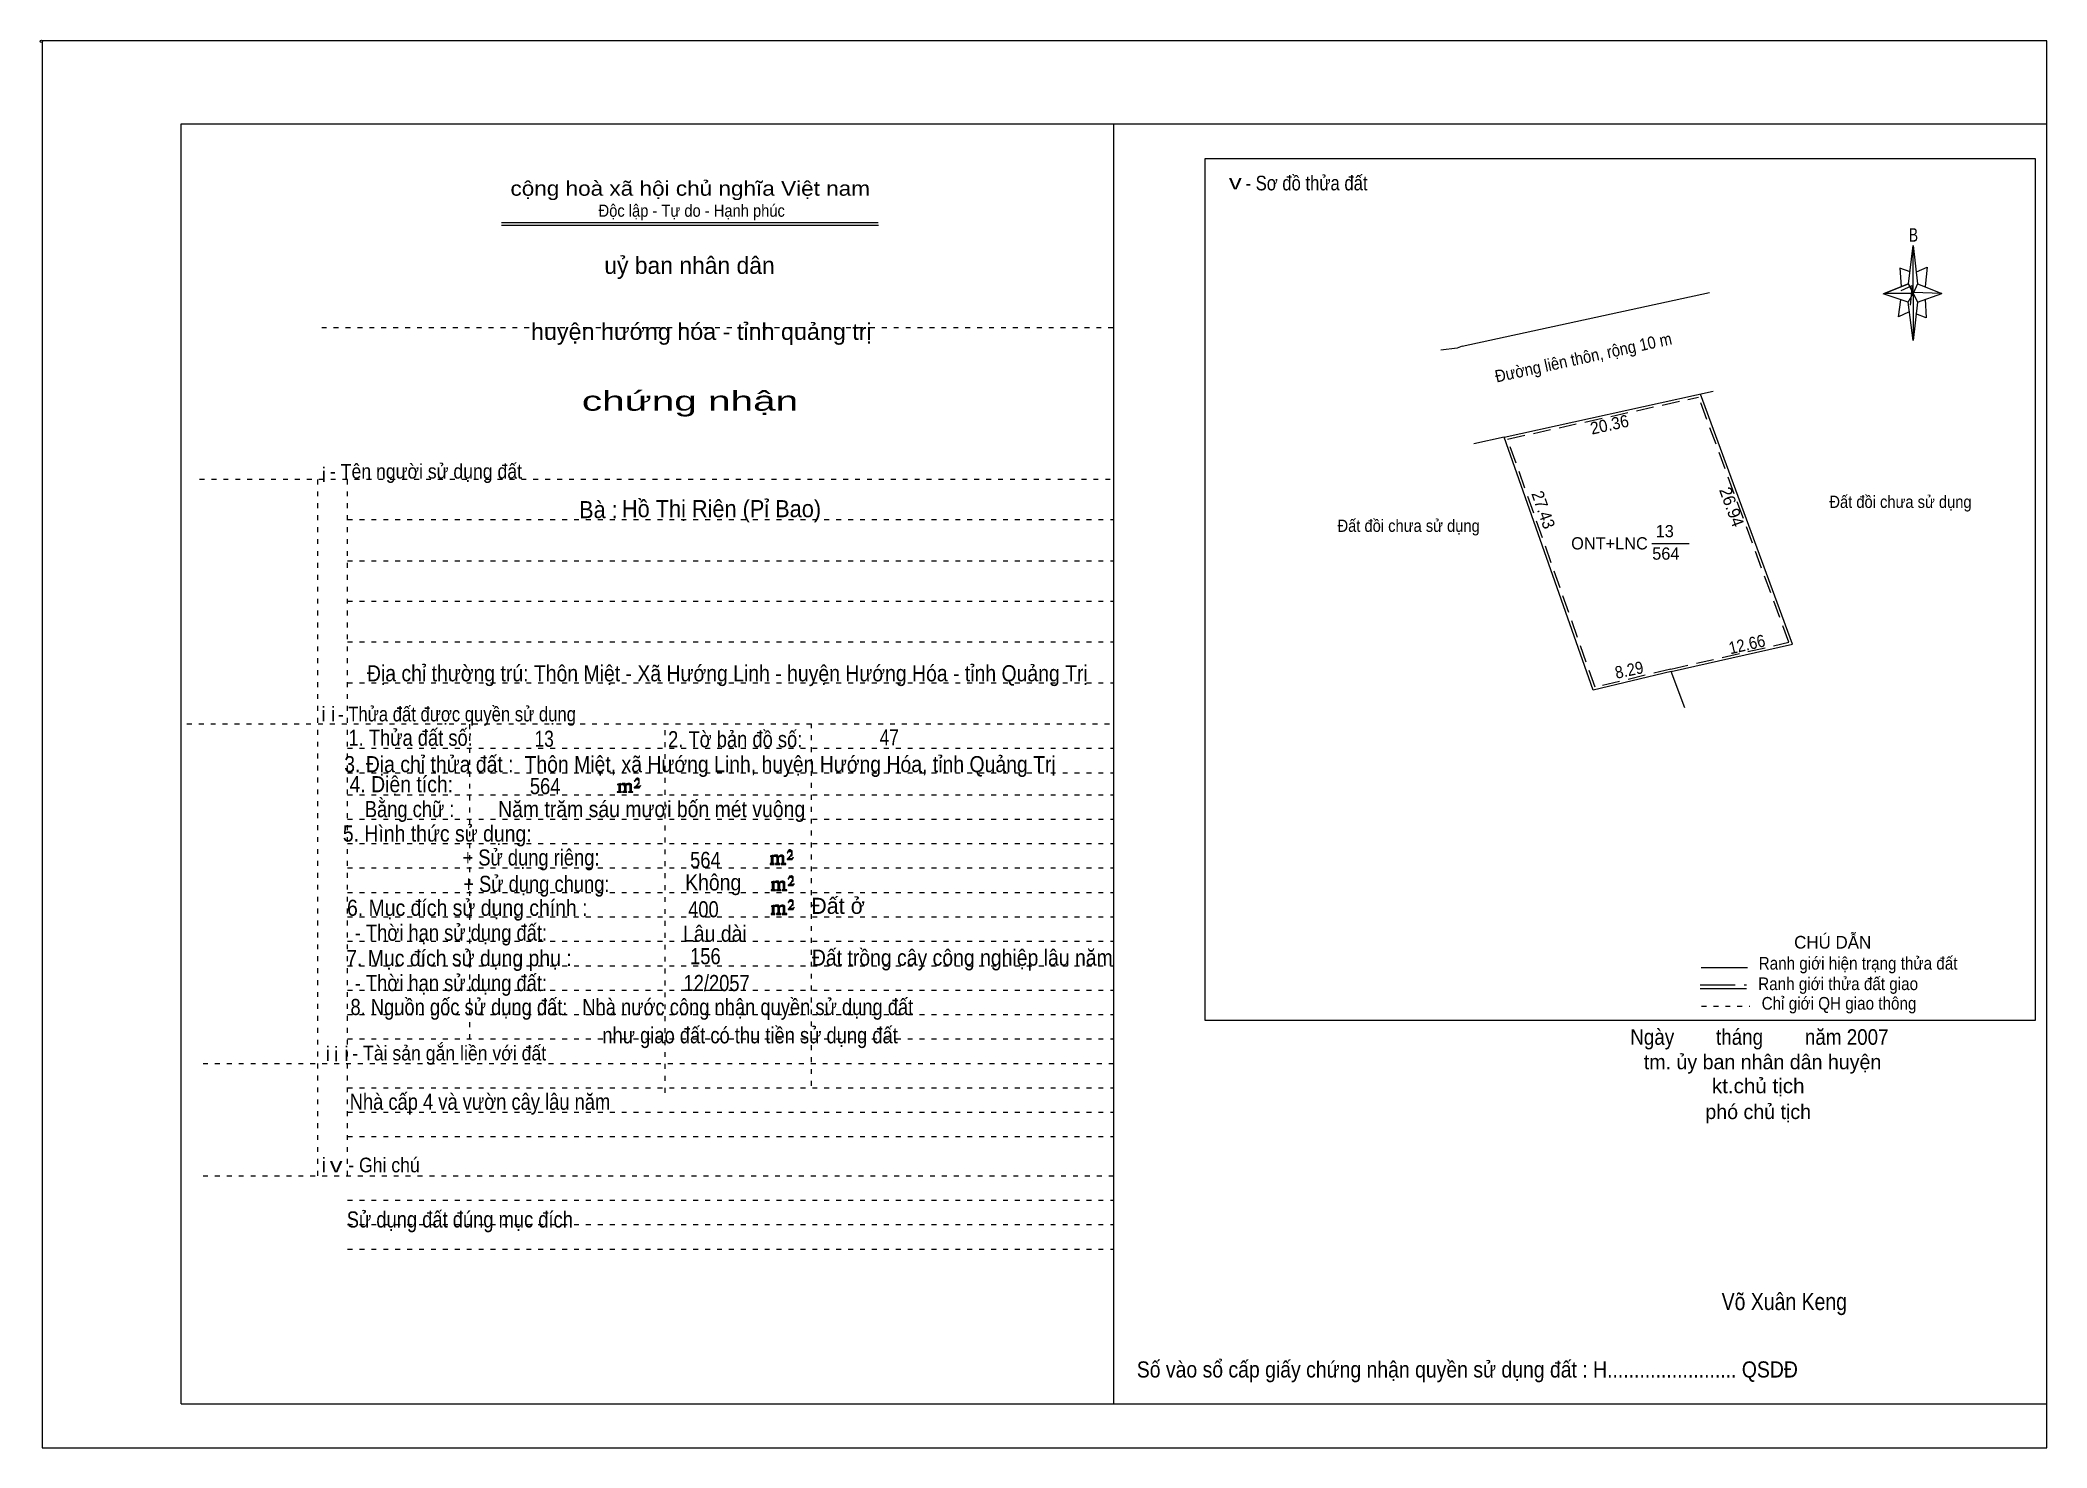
# Model space of a CAD drawing. Header units: centimetres. Extents: x -1.6 to 39.5, y -3.3 to 25.5.
import ezdxf
from ezdxf.enums import TextEntityAlignment as Align

# ---------------------------------------------------------------- set-up
doc = ezdxf.new("R2010")
doc.units = ezdxf.units.CM
doc.header["$LTSCALE"] = 0.12
for name, pattern in [('DOTTED', [1.5, 0.3, -1.2]), ('LONG_DASHED', [7.5, 6, -1.5]), ('MEDIUM_DASHED', [4.5, 3, -1.5])]:
    doc.linetypes.add(name, pattern=pattern)
for name, color, linetype, lineweight in [('1', 7, 'DOTTED', 13), ('10', 7, 'Continuous', 13), ('4', 7, 'Continuous', 13), ('5', 7, 'Continuous', 13), ('50', 7, 'Continuous', 13)]:
    doc.layers.add(name, color=color, linetype=linetype, lineweight=lineweight)

msp = doc.modelspace()

# ---------------------------------------------------------------- hatches: boundary and pattern name
at = {"layer": '50'}
for points in [[(10.27, 10.13), (10.27, 10.12), (10.27, 10.11), (10.25, 10.11), (10.24, 10.11), (10.24, 10.1), (10.33, 10.1), (10.33, 10.11), (10.32, 10.11), (10.31, 10.11), (10.31, 10.12), (10.31, 10.13), (10.31, 10.24), (10.31, 10.25), (10.32, 10.26), (10.34, 10.26), (10.35, 10.26), (10.36, 10.26), (10.37, 10.25), (10.39, 10.22), (10.39, 10.13), (10.37, 10.12), (10.37, 10.11), (10.36, 10.11), (10.35, 10.11), (10.35, 10.1), (10.44, 10.1), (10.44, 10.11), (10.43, 10.11), (10.42, 10.11), (10.42, 10.12), (10.42, 10.13), (10.42, 10.24), (10.44, 10.26), (10.45, 10.26), (10.46, 10.26), (10.49, 10.26), (10.49, 10.25), (10.5, 10.24), (10.5, 10.22), (10.5, 10.13), (10.5, 10.12), (10.49, 10.11), (10.49, 10.11), (10.47, 10.11), (10.47, 10.1), (10.56, 10.1), (10.56, 10.11), (10.55, 10.11), (10.54, 10.11), (10.53, 10.12), (10.53, 10.13), (10.53, 10.2), (10.53, 10.25), (10.53, 10.26), (10.52, 10.27), (10.5, 10.28), (10.47, 10.28), (10.46, 10.28), (10.44, 10.27), (10.41, 10.25), (10.41, 10.26), (10.4, 10.28), (10.39, 10.28), (10.37, 10.28), (10.35, 10.28), (10.34, 10.28), (10.32, 10.26), (10.31, 10.26), (10.31, 10.25), (10.31, 10.25), (10.31, 10.26), (10.31, 10.28), (10.24, 10.26), (10.24, 10.26), (10.25, 10.26), (10.27, 10.25), (10.27, 10.24), (10.27, 10.23)], [(10.69, 10.19), (10.72, 10.24), (10.72, 10.24), (10.71, 10.22), (10.69, 10.22), (10.68, 10.22), (10.63, 10.22), (10.66, 10.26), (10.67, 10.27), (10.69, 10.28), (10.69, 10.3), (10.69, 10.32), (10.69, 10.34), (10.69, 10.35), (10.69, 10.37), (10.68, 10.38), (10.67, 10.38), (10.66, 10.39), (10.65, 10.39), (10.63, 10.38), (10.63, 10.38), (10.62, 10.37), (10.61, 10.35), (10.59, 10.33), (10.61, 10.33), (10.61, 10.35), (10.62, 10.35), (10.63, 10.36), (10.65, 10.36), (10.66, 10.36), (10.67, 10.35), (10.68, 10.35), (10.68, 10.32), (10.68, 10.3), (10.66, 10.28), (10.66, 10.26), (10.65, 10.25), (10.59, 10.2), (10.59, 10.19)], [(13.39, 8.66), (13.39, 8.65), (13.39, 8.64), (13.38, 8.64), (13.37, 8.64), (13.37, 8.62), (13.45, 8.62), (13.45, 8.64), (13.44, 8.64), (13.43, 8.64), (13.43, 8.65), (13.43, 8.66), (13.43, 8.77), (13.43, 8.78), (13.44, 8.79), (13.47, 8.79), (13.48, 8.79), (13.49, 8.79), (13.5, 8.78), (13.51, 8.74), (13.51, 8.66), (13.5, 8.65), (13.5, 8.64), (13.49, 8.64), (13.48, 8.64), (13.48, 8.62), (13.57, 8.62), (13.57, 8.64), (13.55, 8.64), (13.54, 8.64), (13.54, 8.65), (13.54, 8.66), (13.54, 8.77), (13.57, 8.79), (13.58, 8.79), (13.59, 8.79), (13.61, 8.79), (13.61, 8.78), (13.62, 8.77), (13.62, 8.74), (13.62, 8.66), (13.62, 8.65), (13.61, 8.64), (13.61, 8.64), (13.6, 8.64), (13.6, 8.62), (13.69, 8.62), (13.69, 8.64), (13.67, 8.64), (13.66, 8.64), (13.65, 8.65), (13.65, 8.66), (13.65, 8.73), (13.65, 8.78), (13.65, 8.79), (13.64, 8.8), (13.62, 8.81), (13.6, 8.81), (13.59, 8.81), (13.57, 8.8), (13.53, 8.78), (13.53, 8.79), (13.52, 8.81), (13.51, 8.81), (13.5, 8.81), (13.48, 8.81), (13.47, 8.81), (13.44, 8.79), (13.43, 8.79), (13.43, 8.78), (13.43, 8.78), (13.43, 8.79), (13.43, 8.81), (13.37, 8.79), (13.37, 8.79), (13.38, 8.79), (13.39, 8.78), (13.39, 8.77), (13.39, 8.76)], [(13.82, 8.72), (13.84, 8.77), (13.84, 8.77), (13.83, 8.74), (13.82, 8.74), (13.81, 8.74), (13.75, 8.74), (13.79, 8.79), (13.8, 8.8), (13.82, 8.81), (13.82, 8.83), (13.82, 8.84), (13.82, 8.87), (13.82, 8.88), (13.82, 8.9), (13.81, 8.91), (13.8, 8.91), (13.79, 8.92), (13.77, 8.92), (13.75, 8.91), (13.75, 8.91), (13.74, 8.9), (13.73, 8.88), (13.72, 8.86), (13.73, 8.86), (13.73, 8.88), (13.74, 8.88), (13.75, 8.89), (13.77, 8.89), (13.79, 8.89), (13.8, 8.88), (13.81, 8.88), (13.81, 8.84), (13.81, 8.83), (13.79, 8.81), (13.79, 8.79), (13.77, 8.78), (13.72, 8.73), (13.72, 8.72)], [(13.41, 8.12), (13.41, 8.11), (13.41, 8.1), (13.4, 8.1), (13.39, 8.1), (13.39, 8.09), (13.48, 8.09), (13.48, 8.1), (13.47, 8.1), (13.45, 8.1), (13.45, 8.11), (13.45, 8.12), (13.45, 8.23), (13.45, 8.24), (13.47, 8.26), (13.49, 8.26), (13.5, 8.26), (13.51, 8.26), (13.52, 8.24), (13.53, 8.21), (13.53, 8.12), (13.52, 8.11), (13.52, 8.1), (13.51, 8.1), (13.5, 8.1), (13.5, 8.09), (13.59, 8.09), (13.59, 8.1), (13.58, 8.1), (13.57, 8.1), (13.57, 8.11), (13.57, 8.12), (13.57, 8.23), (13.59, 8.26), (13.6, 8.26), (13.61, 8.26), (13.63, 8.26), (13.63, 8.24), (13.64, 8.23), (13.64, 8.21), (13.64, 8.12), (13.64, 8.11), (13.63, 8.1), (13.63, 8.1), (13.62, 8.1), (13.62, 8.09), (13.71, 8.09), (13.71, 8.1), (13.7, 8.1), (13.69, 8.1), (13.67, 8.11), (13.67, 8.12), (13.67, 8.2), (13.67, 8.24), (13.67, 8.26), (13.66, 8.27), (13.64, 8.28), (13.62, 8.28), (13.61, 8.28), (13.59, 8.27), (13.55, 8.24), (13.55, 8.26), (13.54, 8.28), (13.53, 8.28), (13.52, 8.28), (13.5, 8.28), (13.49, 8.28), (13.47, 8.26), (13.45, 8.26), (13.45, 8.24), (13.45, 8.24), (13.45, 8.26), (13.45, 8.28), (13.39, 8.26), (13.39, 8.26), (13.4, 8.26), (13.41, 8.24), (13.41, 8.23), (13.41, 8.22)], [(13.84, 8.19), (13.86, 8.23), (13.86, 8.23), (13.85, 8.21), (13.84, 8.21), (13.83, 8.21), (13.77, 8.21), (13.81, 8.26), (13.82, 8.27), (13.84, 8.28), (13.84, 8.3), (13.84, 8.31), (13.84, 8.33), (13.84, 8.34), (13.84, 8.37), (13.83, 8.38), (13.82, 8.38), (13.81, 8.39), (13.8, 8.39), (13.77, 8.38), (13.77, 8.38), (13.76, 8.37), (13.75, 8.34), (13.74, 8.32), (13.75, 8.32), (13.75, 8.34), (13.76, 8.34), (13.77, 8.36), (13.8, 8.36), (13.81, 8.36), (13.82, 8.34), (13.83, 8.34), (13.83, 8.31), (13.83, 8.3), (13.81, 8.28), (13.81, 8.26), (13.8, 8.24), (13.74, 8.2), (13.74, 8.19)], [(13.84, 7.7), (13.86, 7.75), (13.86, 7.75), (13.85, 7.72), (13.84, 7.72), (13.83, 7.72), (13.77, 7.72), (13.81, 7.77), (13.82, 7.78), (13.84, 7.79), (13.84, 7.81), (13.84, 7.82), (13.84, 7.85), (13.84, 7.86), (13.84, 7.88), (13.83, 7.89), (13.82, 7.89), (13.81, 7.9), (13.79, 7.9), (13.77, 7.89), (13.77, 7.89), (13.76, 7.88), (13.75, 7.86), (13.74, 7.84), (13.75, 7.84), (13.75, 7.86), (13.76, 7.86), (13.77, 7.87), (13.79, 7.87), (13.81, 7.87), (13.82, 7.86), (13.83, 7.86), (13.83, 7.82), (13.83, 7.81), (13.81, 7.79), (13.81, 7.77), (13.79, 7.76), (13.74, 7.71), (13.74, 7.7)], [(13.41, 7.64), (13.41, 7.63), (13.41, 7.62), (13.4, 7.62), (13.39, 7.62), (13.39, 7.6), (13.47, 7.6), (13.47, 7.62), (13.46, 7.62), (13.45, 7.62), (13.45, 7.63), (13.45, 7.64), (13.45, 7.75), (13.45, 7.76), (13.46, 7.77), (13.49, 7.77), (13.5, 7.77), (13.51, 7.77), (13.52, 7.76), (13.53, 7.72), (13.53, 7.64), (13.52, 7.63), (13.52, 7.62), (13.51, 7.62), (13.5, 7.62), (13.5, 7.6), (13.59, 7.6), (13.59, 7.62), (13.57, 7.62), (13.56, 7.62), (13.56, 7.63), (13.56, 7.64), (13.56, 7.75), (13.59, 7.77), (13.6, 7.77), (13.61, 7.77), (13.63, 7.77), (13.63, 7.76), (13.64, 7.75), (13.64, 7.72), (13.64, 7.64), (13.64, 7.63), (13.63, 7.62), (13.63, 7.62), (13.62, 7.62), (13.62, 7.6), (13.71, 7.6), (13.71, 7.62), (13.69, 7.62), (13.68, 7.62), (13.67, 7.63), (13.67, 7.64), (13.67, 7.71), (13.67, 7.76), (13.67, 7.77), (13.66, 7.78), (13.64, 7.79), (13.62, 7.79), (13.61, 7.79), (13.59, 7.78), (13.55, 7.76), (13.55, 7.77), (13.54, 7.79), (13.53, 7.79), (13.52, 7.79), (13.5, 7.79), (13.49, 7.79), (13.46, 7.77), (13.45, 7.77), (13.45, 7.76), (13.45, 7.76), (13.45, 7.77), (13.45, 7.79), (13.39, 7.77), (13.39, 7.77), (13.4, 7.77), (13.41, 7.76), (13.41, 7.75), (13.41, 7.74)]]:
    msp.add_hatch(color=256, dxfattribs=at).paths.add_polyline_path(points)

# ---------------------------------------------------------------- linework, layer by layer
at = {"layer": '1', "linetype": 'Continuous'}
for p, q in [((1.31, -2.42), (1.31, 23.78)), ((1.31, 23.78), (39.51, 23.78)), ((20.41, -2.42), (20.41, 23.78)), ((39.51, -2.42), (39.51, 23.78)), ((7.87, 21.76), (15.58, 21.76)), ((7.87, 21.71), (15.59, 21.71)), ((36.67, 20.13), (36.16, 20.3)), ((1.31, -2.42), (39.51, -2.42))]:
    msp.add_line(p, q, dxfattribs=at)
at = {"layer": '1'}
for p, q in [((4.19, 19.61), (20.41, 19.61)), ((1.69, 16.51), (20.41, 16.51)), ((4.11, 2.25), (4.11, 16.51)), ((4.72, 2.25), (4.72, 16.51)), ((4.72, 15.68), (20.41, 15.68)), ((4.72, 14.84), (20.41, 14.84)), ((4.72, 14.01), (20.41, 14.01)), ((4.72, 13.18), (20.41, 13.18)), ((4.72, 12.34), (20.41, 12.34)), ((1.43, 11.5), (20.41, 11.5)), ((7.22, 5.05), (7.22, 11.5)), ((11.22, 3.95), (11.22, 11.5)), ((14.22, 4.09), (14.22, 11.5)), ((4.72, 11), (20.41, 11)), ((4.72, 10.5), (20.41, 10.5)), ((4.72, 10.05), (20.41, 10.05)), ((4.72, 9.55), (20.41, 9.55)), ((4.72, 9.05), (20.41, 9.05)), ((4.72, 8.55), (20.41, 8.55)), ((4.72, 8.05), (20.41, 8.05)), ((4.72, 7.55), (20.41, 7.55)), ((4.72, 7.05), (20.41, 7.05)), ((4.72, 6.55), (20.41, 6.55)), ((4.72, 6.05), (20.41, 6.05)), ((4.72, 5.55), (20.41, 5.55)), ((4.72, 5.05), (20.41, 5.05)), ((1.76, 4.55), (20.41, 4.55)), ((4.72, 4.05), (20.41, 4.05)), ((4.72, 3.55), (20.41, 3.55)), ((4.72, 3.05), (20.41, 3.05)), ((1.76, 2.25), (20.41, 2.25)), ((4.72, 1.75), (20.41, 1.75)), ((4.72, 1.25), (20.41, 1.25)), ((4.72, 0.75), (20.41, 0.75))]:
    msp.add_line(p, q, dxfattribs=at)
at = {"layer": '1', "linetype": 'Continuous'}
msp.add_lwpolyline([(-1.53, -3.32), (39.51, -3.32), (39.51, 25.48), (-1.53, 25.48)], close=True, dxfattribs=at)
msp.add_lwpolyline([(36.68, 19.93), (36.47, 19.83), (36.52, 20.18)], dxfattribs=at)
at = {"layer": '10'}
for p, q in [((27.54, 19.23), (32.6, 20.33)), ((28.4, 17.37), (32.68, 18.31)), ((34.3, 13.13), (32.42, 18.25)), ((30.22, 12.19), (28.4, 17.37)), ((31.42, 15.19), (32.19, 15.19)), ((31.82, 12.57), (34.3, 13.13)), ((31.82, 12.57), (30.22, 12.19)), ((32.1, 11.83), (31.82, 12.57))]:
    msp.add_line(p, q, dxfattribs=at)
at = {"layer": '10', "linetype": 'MEDIUM_DASHED'}
for p, q in [((28.47, 17.33), (32.38, 18.19)), ((34.23, 13.17), (32.38, 18.19)), ((30.26, 12.25), (28.47, 17.33)), ((31.81, 12.62), (34.23, 13.17)), ((31.81, 12.62), (30.26, 12.25))]:
    msp.add_line(p, q, dxfattribs=at)
at = {"layer": '10'}
for points in [[(27.54, 19.23), (27.44, 19.19), (27.1, 19.15)], [(28.4, 17.37), (27.78, 17.23), (27.78, 17.23)]]:
    msp.add_lwpolyline(points, dxfattribs=at)
at = {"layer": '4'}
for p, q in [((32.43, 6.51), (33.38, 6.51)), ((32.41, 6.08), (33.36, 6.08))]:
    msp.add_line(p, q, dxfattribs=at)
at = {"layer": '4', "linetype": 'LONG_DASHED'}
msp.add_line((32.41, 6.16), (33.36, 6.16), dxfattribs=at)
at = {"layer": '4', "linetype": 'DOTTED'}
msp.add_line((32.44, 5.72), (33.43, 5.72), dxfattribs=at)
at = {"layer": '4'}
msp.add_lwpolyline([(22.28, 23.07), (39.27, 23.07), (39.27, 5.43), (22.28, 5.43)], close=True, dxfattribs=at)
msp.add_circle((-1.55, 25.47), 0.025, dxfattribs=at)
at = {"layer": '5'}
for p, q in [((36.68, 20.51), (36.77, 21.29)), ((36.86, 20.51), (37.36, 20.31)), ((37.02, 20.19), (37.04, 19.81)), ((36.86, 20.13), (36.77, 19.35)), ((37.04, 19.81), (36.83, 19.89))]:
    msp.add_line(p, q, dxfattribs=at)
for points in [[(36.77, 21.29), (36.86, 20.51), (36.77, 20.31)], [(36.77, 20.31), (36.18, 20.31), (36.68, 20.51), (36.86, 20.13), (37.36, 20.31), (36.77, 20.33)], [(36.77, 20.31), (36.77, 19.35), (36.67, 20.13)]]:
    msp.add_lwpolyline(points, close=True, dxfattribs=at)
for points in [[(36.71, 20.75), (36.5, 20.83), (36.53, 20.45)], [(36.84, 20.75), (37.06, 20.85), (37.02, 20.45)], [(36.77, 20.31), (36.68, 20.51), (36.18, 20.31)], [(36.53, 20.37), (36.75, 20.47), (36.71, 20.07)], [(36.77, 20.31), (36.86, 20.13), (37.36, 20.31)]]:
    msp.add_lwpolyline(points, dxfattribs=at)
at = {"layer": '50'}
for points in [[(10.27, 10.13), (10.27, 10.12), (10.27, 10.11), (10.25, 10.11), (10.24, 10.11), (10.24, 10.1), (10.33, 10.1), (10.33, 10.11), (10.32, 10.11), (10.31, 10.11), (10.31, 10.12), (10.31, 10.13), (10.31, 10.24), (10.31, 10.25), (10.32, 10.26), (10.34, 10.26), (10.35, 10.26), (10.36, 10.26), (10.37, 10.25), (10.39, 10.22), (10.39, 10.13), (10.37, 10.12), (10.37, 10.11), (10.36, 10.11), (10.35, 10.11), (10.35, 10.1), (10.44, 10.1), (10.44, 10.11), (10.43, 10.11), (10.42, 10.11), (10.42, 10.12), (10.42, 10.13), (10.42, 10.24), (10.44, 10.26), (10.45, 10.26), (10.46, 10.26), (10.49, 10.26), (10.49, 10.25), (10.5, 10.24), (10.5, 10.22), (10.5, 10.13), (10.5, 10.12), (10.49, 10.11), (10.49, 10.11), (10.47, 10.11), (10.47, 10.1), (10.56, 10.1), (10.56, 10.11), (10.55, 10.11), (10.54, 10.11), (10.53, 10.12), (10.53, 10.13), (10.53, 10.2), (10.53, 10.25), (10.53, 10.26), (10.52, 10.27), (10.5, 10.28), (10.47, 10.28), (10.46, 10.28), (10.44, 10.27), (10.41, 10.25), (10.41, 10.26), (10.4, 10.28), (10.39, 10.28), (10.37, 10.28), (10.35, 10.28), (10.34, 10.28), (10.32, 10.26), (10.31, 10.26), (10.31, 10.25), (10.31, 10.25), (10.31, 10.26), (10.31, 10.28), (10.24, 10.26), (10.24, 10.26), (10.25, 10.26), (10.27, 10.25), (10.27, 10.24), (10.27, 10.23)], [(10.69, 10.19), (10.72, 10.24), (10.72, 10.24), (10.71, 10.22), (10.69, 10.22), (10.68, 10.22), (10.63, 10.22), (10.66, 10.26), (10.67, 10.27), (10.69, 10.28), (10.69, 10.3), (10.69, 10.32), (10.69, 10.34), (10.69, 10.35), (10.69, 10.37), (10.68, 10.38), (10.67, 10.38), (10.66, 10.39), (10.65, 10.39), (10.63, 10.38), (10.63, 10.38), (10.62, 10.37), (10.61, 10.35), (10.59, 10.33), (10.61, 10.33), (10.61, 10.35), (10.62, 10.35), (10.63, 10.36), (10.65, 10.36), (10.66, 10.36), (10.67, 10.35), (10.68, 10.35), (10.68, 10.32), (10.68, 10.3), (10.66, 10.28), (10.66, 10.26), (10.65, 10.25), (10.59, 10.2), (10.59, 10.19)], [(13.39, 8.66), (13.39, 8.65), (13.39, 8.64), (13.38, 8.64), (13.37, 8.64), (13.37, 8.62), (13.45, 8.62), (13.45, 8.64), (13.44, 8.64), (13.43, 8.64), (13.43, 8.65), (13.43, 8.66), (13.43, 8.77), (13.43, 8.78), (13.44, 8.79), (13.47, 8.79), (13.48, 8.79), (13.49, 8.79), (13.5, 8.78), (13.51, 8.74), (13.51, 8.66), (13.5, 8.65), (13.5, 8.64), (13.49, 8.64), (13.48, 8.64), (13.48, 8.62), (13.57, 8.62), (13.57, 8.64), (13.55, 8.64), (13.54, 8.64), (13.54, 8.65), (13.54, 8.66), (13.54, 8.77), (13.57, 8.79), (13.58, 8.79), (13.59, 8.79), (13.61, 8.79), (13.61, 8.78), (13.62, 8.77), (13.62, 8.74), (13.62, 8.66), (13.62, 8.65), (13.61, 8.64), (13.61, 8.64), (13.6, 8.64), (13.6, 8.62), (13.69, 8.62), (13.69, 8.64), (13.67, 8.64), (13.66, 8.64), (13.65, 8.65), (13.65, 8.66), (13.65, 8.73), (13.65, 8.78), (13.65, 8.79), (13.64, 8.8), (13.62, 8.81), (13.6, 8.81), (13.59, 8.81), (13.57, 8.8), (13.53, 8.78), (13.53, 8.79), (13.52, 8.81), (13.51, 8.81), (13.5, 8.81), (13.48, 8.81), (13.47, 8.81), (13.44, 8.79), (13.43, 8.79), (13.43, 8.78), (13.43, 8.78), (13.43, 8.79), (13.43, 8.81), (13.37, 8.79), (13.37, 8.79), (13.38, 8.79), (13.39, 8.78), (13.39, 8.77), (13.39, 8.76)], [(13.82, 8.72), (13.84, 8.77), (13.84, 8.77), (13.83, 8.74), (13.82, 8.74), (13.81, 8.74), (13.75, 8.74), (13.79, 8.79), (13.8, 8.8), (13.82, 8.81), (13.82, 8.83), (13.82, 8.84), (13.82, 8.87), (13.82, 8.88), (13.82, 8.9), (13.81, 8.91), (13.8, 8.91), (13.79, 8.92), (13.77, 8.92), (13.75, 8.91), (13.75, 8.91), (13.74, 8.9), (13.73, 8.88), (13.72, 8.86), (13.73, 8.86), (13.73, 8.88), (13.74, 8.88), (13.75, 8.89), (13.77, 8.89), (13.79, 8.89), (13.8, 8.88), (13.81, 8.88), (13.81, 8.84), (13.81, 8.83), (13.79, 8.81), (13.79, 8.79), (13.77, 8.78), (13.72, 8.73), (13.72, 8.72)], [(13.41, 8.12), (13.41, 8.11), (13.41, 8.1), (13.4, 8.1), (13.39, 8.1), (13.39, 8.09), (13.48, 8.09), (13.48, 8.1), (13.47, 8.1), (13.45, 8.1), (13.45, 8.11), (13.45, 8.12), (13.45, 8.23), (13.45, 8.24), (13.47, 8.26), (13.49, 8.26), (13.5, 8.26), (13.51, 8.26), (13.52, 8.24), (13.53, 8.21), (13.53, 8.12), (13.52, 8.11), (13.52, 8.1), (13.51, 8.1), (13.5, 8.1), (13.5, 8.09), (13.59, 8.09), (13.59, 8.1), (13.58, 8.1), (13.57, 8.1), (13.57, 8.11), (13.57, 8.12), (13.57, 8.23), (13.59, 8.26), (13.6, 8.26), (13.61, 8.26), (13.63, 8.26), (13.63, 8.24), (13.64, 8.23), (13.64, 8.21), (13.64, 8.12), (13.64, 8.11), (13.63, 8.1), (13.63, 8.1), (13.62, 8.1), (13.62, 8.09), (13.71, 8.09), (13.71, 8.1), (13.7, 8.1), (13.69, 8.1), (13.67, 8.11), (13.67, 8.12), (13.67, 8.2), (13.67, 8.24), (13.67, 8.26), (13.66, 8.27), (13.64, 8.28), (13.62, 8.28), (13.61, 8.28), (13.59, 8.27), (13.55, 8.24), (13.55, 8.26), (13.54, 8.28), (13.53, 8.28), (13.52, 8.28), (13.5, 8.28), (13.49, 8.28), (13.47, 8.26), (13.45, 8.26), (13.45, 8.24), (13.45, 8.24), (13.45, 8.26), (13.45, 8.28), (13.39, 8.26), (13.39, 8.26), (13.4, 8.26), (13.41, 8.24), (13.41, 8.23), (13.41, 8.22)], [(13.84, 8.19), (13.86, 8.23), (13.86, 8.23), (13.85, 8.21), (13.84, 8.21), (13.83, 8.21), (13.77, 8.21), (13.81, 8.26), (13.82, 8.27), (13.84, 8.28), (13.84, 8.3), (13.84, 8.31), (13.84, 8.33), (13.84, 8.34), (13.84, 8.37), (13.83, 8.38), (13.82, 8.38), (13.81, 8.39), (13.8, 8.39), (13.77, 8.38), (13.77, 8.38), (13.76, 8.37), (13.75, 8.34), (13.74, 8.32), (13.75, 8.32), (13.75, 8.34), (13.76, 8.34), (13.77, 8.36), (13.8, 8.36), (13.81, 8.36), (13.82, 8.34), (13.83, 8.34), (13.83, 8.31), (13.83, 8.3), (13.81, 8.28), (13.81, 8.26), (13.8, 8.24), (13.74, 8.2), (13.74, 8.19)], [(13.84, 7.7), (13.86, 7.75), (13.86, 7.75), (13.85, 7.72), (13.84, 7.72), (13.83, 7.72), (13.77, 7.72), (13.81, 7.77), (13.82, 7.78), (13.84, 7.79), (13.84, 7.81), (13.84, 7.82), (13.84, 7.85), (13.84, 7.86), (13.84, 7.88), (13.83, 7.89), (13.82, 7.89), (13.81, 7.9), (13.79, 7.9), (13.77, 7.89), (13.77, 7.89), (13.76, 7.88), (13.75, 7.86), (13.74, 7.84), (13.75, 7.84), (13.75, 7.86), (13.76, 7.86), (13.77, 7.87), (13.79, 7.87), (13.81, 7.87), (13.82, 7.86), (13.83, 7.86), (13.83, 7.82), (13.83, 7.81), (13.81, 7.79), (13.81, 7.77), (13.79, 7.76), (13.74, 7.71), (13.74, 7.7)], [(13.41, 7.64), (13.41, 7.63), (13.41, 7.62), (13.4, 7.62), (13.39, 7.62), (13.39, 7.6), (13.47, 7.6), (13.47, 7.62), (13.46, 7.62), (13.45, 7.62), (13.45, 7.63), (13.45, 7.64), (13.45, 7.75), (13.45, 7.76), (13.46, 7.77), (13.49, 7.77), (13.5, 7.77), (13.51, 7.77), (13.52, 7.76), (13.53, 7.72), (13.53, 7.64), (13.52, 7.63), (13.52, 7.62), (13.51, 7.62), (13.5, 7.62), (13.5, 7.6), (13.59, 7.6), (13.59, 7.62), (13.57, 7.62), (13.56, 7.62), (13.56, 7.63), (13.56, 7.64), (13.56, 7.75), (13.59, 7.77), (13.6, 7.77), (13.61, 7.77), (13.63, 7.77), (13.63, 7.76), (13.64, 7.75), (13.64, 7.72), (13.64, 7.64), (13.64, 7.63), (13.63, 7.62), (13.63, 7.62), (13.62, 7.62), (13.62, 7.6), (13.71, 7.6), (13.71, 7.62), (13.69, 7.62), (13.68, 7.62), (13.67, 7.63), (13.67, 7.64), (13.67, 7.71), (13.67, 7.76), (13.67, 7.77), (13.66, 7.78), (13.64, 7.79), (13.62, 7.79), (13.61, 7.79), (13.59, 7.78), (13.55, 7.76), (13.55, 7.77), (13.54, 7.79), (13.53, 7.79), (13.52, 7.79), (13.5, 7.79), (13.49, 7.79), (13.46, 7.77), (13.45, 7.77), (13.45, 7.76), (13.45, 7.76), (13.45, 7.77), (13.45, 7.79), (13.39, 7.77), (13.39, 7.77), (13.4, 7.77), (13.41, 7.76), (13.41, 7.75), (13.41, 7.74)]]:
    msp.add_lwpolyline(points, close=True, dxfattribs=at)

# ---------------------------------------------------------------- texts
at = {"layer": '1'}
for s, height, width, p in [('cộng hoà xã hội chủ nghĩa Việt nam', 0.3, 1.15, (11.735, 22.31)), ('v', 0.3, 1.3, (22.895, 22.44)), ('- Sơ đồ thửa đất ', 0.3, 0.85, (24.4, 22.42)), ('Độc lập - Tự do - Hạnh phúc', 0.25, 0.9, (11.765, 21.88)), ('chứng nhận', 0.4, 1.55, (11.73, 17.91)), ('- Tên người sử dụng đất', 0.3, 0.9, (6.325, 16.52)), ('- Thửa đất được quyền sử dụng', 0.3, 0.85, (6.96, 11.55)), ('- Tài sản gắn liền với đất ', 0.3, 0.9, (6.85, 4.61)), ('v', 0.3, 1.3, (4.485, 2.32)), ('- Ghi chú', 0.3, 0.9, (5.465, 2.32))]:
    msp.add_text(s, height=height, dxfattribs=dict(at, width=width)).set_placement(p, align=Align.CENTER)
for s, height, p in [('uỷ ban nhân dân', 0.35, (11.72, 20.71)), ('i', 0.3, (4.235, 16.45)), ('i', 0.3, (4.225, 11.55)), ('i', 0.3, (4.425, 11.55)), ('i', 0.3, (4.315, 4.6)), ('i', 0.3, (4.485, 4.59)), ('i', 0.3, (4.695, 4.6)), ('i', 0.3, (4.235, 2.32))]:
    msp.add_text(s, height=height, dxfattribs=at).set_placement(p, align=Align.CENTER)
at = {"layer": '10'}
for s, height, rotation, width, p in [('Đường liên thôn, rộng 10 m ', 0.25, 12.265, 0.9, (30.088, 18.887)), ('20.36', 0.25, 12.352, 0.95, (30.583, 17.504)), ('27.43', 0.25, 289.373, 0.95, (29.083, 15.841)), ('12.66', 0.25, 12.961, 0.9, (33.397, 13.007)), ('8.29', 0.2498, 12, 0.9, (30.984, 12.482))]:
    msp.add_text(s, height=height, rotation=rotation, dxfattribs=dict(at, width=width)).set_placement(p, align=Align.CENTER)
msp.add_text('26.94', height=0.25, rotation=290.17, dxfattribs=at).set_placement((32.94, 15.898), align=Align.CENTER)
for s, height, width, p in [('Đất đồi chưa sử dụng ', 0.25, 0.9, (36.555, 15.92)), ('Đất đồi chưa sử dụng ', 0.25, 0.9, (26.485, 15.43)), ('Võ Xuân Keng', 0.35, 0.85, (34.135, -0.5))]:
    msp.add_text(s, height=height, dxfattribs=dict(at, width=width)).set_placement(p, align=Align.CENTER)
msp.add_text('ONT+LNC', height=0.25, dxfattribs=at).set_placement((31.34, 15.07), align=Align.RIGHT)
for s, p in [('13', (31.5, 15.32)), ('564', (31.43, 14.86))]:
    msp.add_text(s, height=0.25, dxfattribs=at).set_placement(p)
at = {"layer": '4'}
msp.add_text('CHÚ DẪN', height=0.2591, dxfattribs=at).set_placement((35.125, 6.9), align=Align.CENTER)
at = {"layer": '4', "width": 0.9}
for s, p in [('Ranh giới hiện trạng thửa đất', (35.645, 6.47)), ('Ranh giới thửa đất giao ', (35.28, 6.05)), ('Chỉ giới QH giao thông', (35.255, 5.65))]:
    msp.add_text(s, height=0.2591, dxfattribs=at).set_placement(p, align=Align.CENTER)
at = {"layer": '5', "width": 0.75}
msp.add_text('B', height=0.276, dxfattribs=at).set_placement((36.78, 21.37), align=Align.CENTER)
at = {"layer": '50'}
for s, height, width, p in [('  huyện hướng hóa - tỉnh quảng trị', 0.34, 1.05, (11.83, 19.36)), ('Bà :', 0.35, 0.95, (9.855, 15.71)), ('Hồ Thị Riên (Pỉ Bao)', 0.35, 0.95, (12.375, 15.73)), ('Địa chỉ thường trú: Thôn Miệt - Xã Hướng Linh - huyện Hướng Hóa - tỉnh Quảng Trị', 0.33, 0.9, (12.495, 12.37)), ('1. Thửa đất số:  ', 0.33, 0.85, (6.115, 11.05)), ('13', 0.33, 0.8, (8.745, 11.03)), ('2. Tờ bản đồ số:  ', 0.33, 0.85, (12.76, 11.02)), ('47', 0.33, 0.8, (15.81, 11.06)), ('3. Địa chỉ thửa đất : ', 0.33, 0.9, (6.44, 10.51)), ('Thôn Miệt, xã Hướng Linh, huyện Hướng Hóa, tỉnh Quảng Trị', 0.33, 0.9, (13.78, 10.51)), ('4. Diện tích: ', 0.33, 0.9, (5.875, 10.1)), ('564', 0.33, 0.85, (8.765, 10.06)), ('Bằng chữ :', 0.33, 0.85, (5.99, 9.59)), ('Năm trăm sáu mươi bốn mét vuông', 0.33, 0.9, (10.945, 9.59)), ('5. Hình thức sử dụng:', 0.33, 0.9, (6.555, 9.09)), ('+ Sử dụng riêng:', 0.33, 0.85, (8.475, 8.6)), ('564', 0.33, 0.85, (12.045, 8.55)), ('+ Sử dụng chung:', 0.33, 0.85, (8.585, 8.06)), ('Không', 0.33, 0.9, (12.205, 8.09)), ('6. Mục đích sử dụng chính :', 0.33, 0.9, (7.17, 7.57)), ('400', 0.33, 0.85, (12.005, 7.54)), ('- Thời hạn sử dụng đất:', 0.33, 0.85, (6.835, 7.06)), ('Lâu dài', 0.33, 0.9, (12.24, 7.04)), ('7. Mục đích sử dụng phụ :', 0.33, 0.9, (7, 6.54)), ('156', 0.33, 0.85, (12.045, 6.58)), ('Đất trồng cây công nghiệp lâu năm', 0.33, 0.9, (17.305, 6.55)), ('- Thời hạn sử dụng đất:', 0.33, 0.85, (6.835, 6.03)), ('12/2057', 0.33, 0.85, (12.275, 6.03)), ('8. Nguồn gốc sử dụng đất:', 0.33, 0.85, (7, 5.54)), ('Nhà nước công nhận quyền sử dụng đất ', 0.33, 0.85, (12.965, 5.54)), ('như giao đất có thu tiền sử dụng đất', 0.33, 0.85, (12.96, 4.96)), ('Ngày        tháng        năm 2007', 0.32, 0.9, (33.625, 4.93)), ('kt.chủ tịch', 0.3, 1.05, (33.6, 3.94)), ('Nhà cấp 4 và vườn cây lâu năm', 0.33, 0.85, (7.43, 3.6)), ('Sử dụng đất đúng mục đích ', 0.33, 0.85, (7.07, 1.19)), ('Số vào sổ cấp giấy chứng nhận quyền sử dụng đất : H........................ QSDĐ', 0.33, 0.9, (27.645, -1.88))]:
    msp.add_text(s, height=height, dxfattribs=dict(at, width=width)).set_placement(p, align=Align.CENTER)
for s, height, p in [('Đất ở', 0.33, (14.76, 7.61)), ('tm. ủy ban nhân dân huyện ', 0.3, (33.745, 4.43)), ('phó chủ tịch', 0.3, (33.6, 3.41))]:
    msp.add_text(s, height=height, dxfattribs=at).set_placement(p, align=Align.CENTER)

doc.saveas('drawing.dxf')
